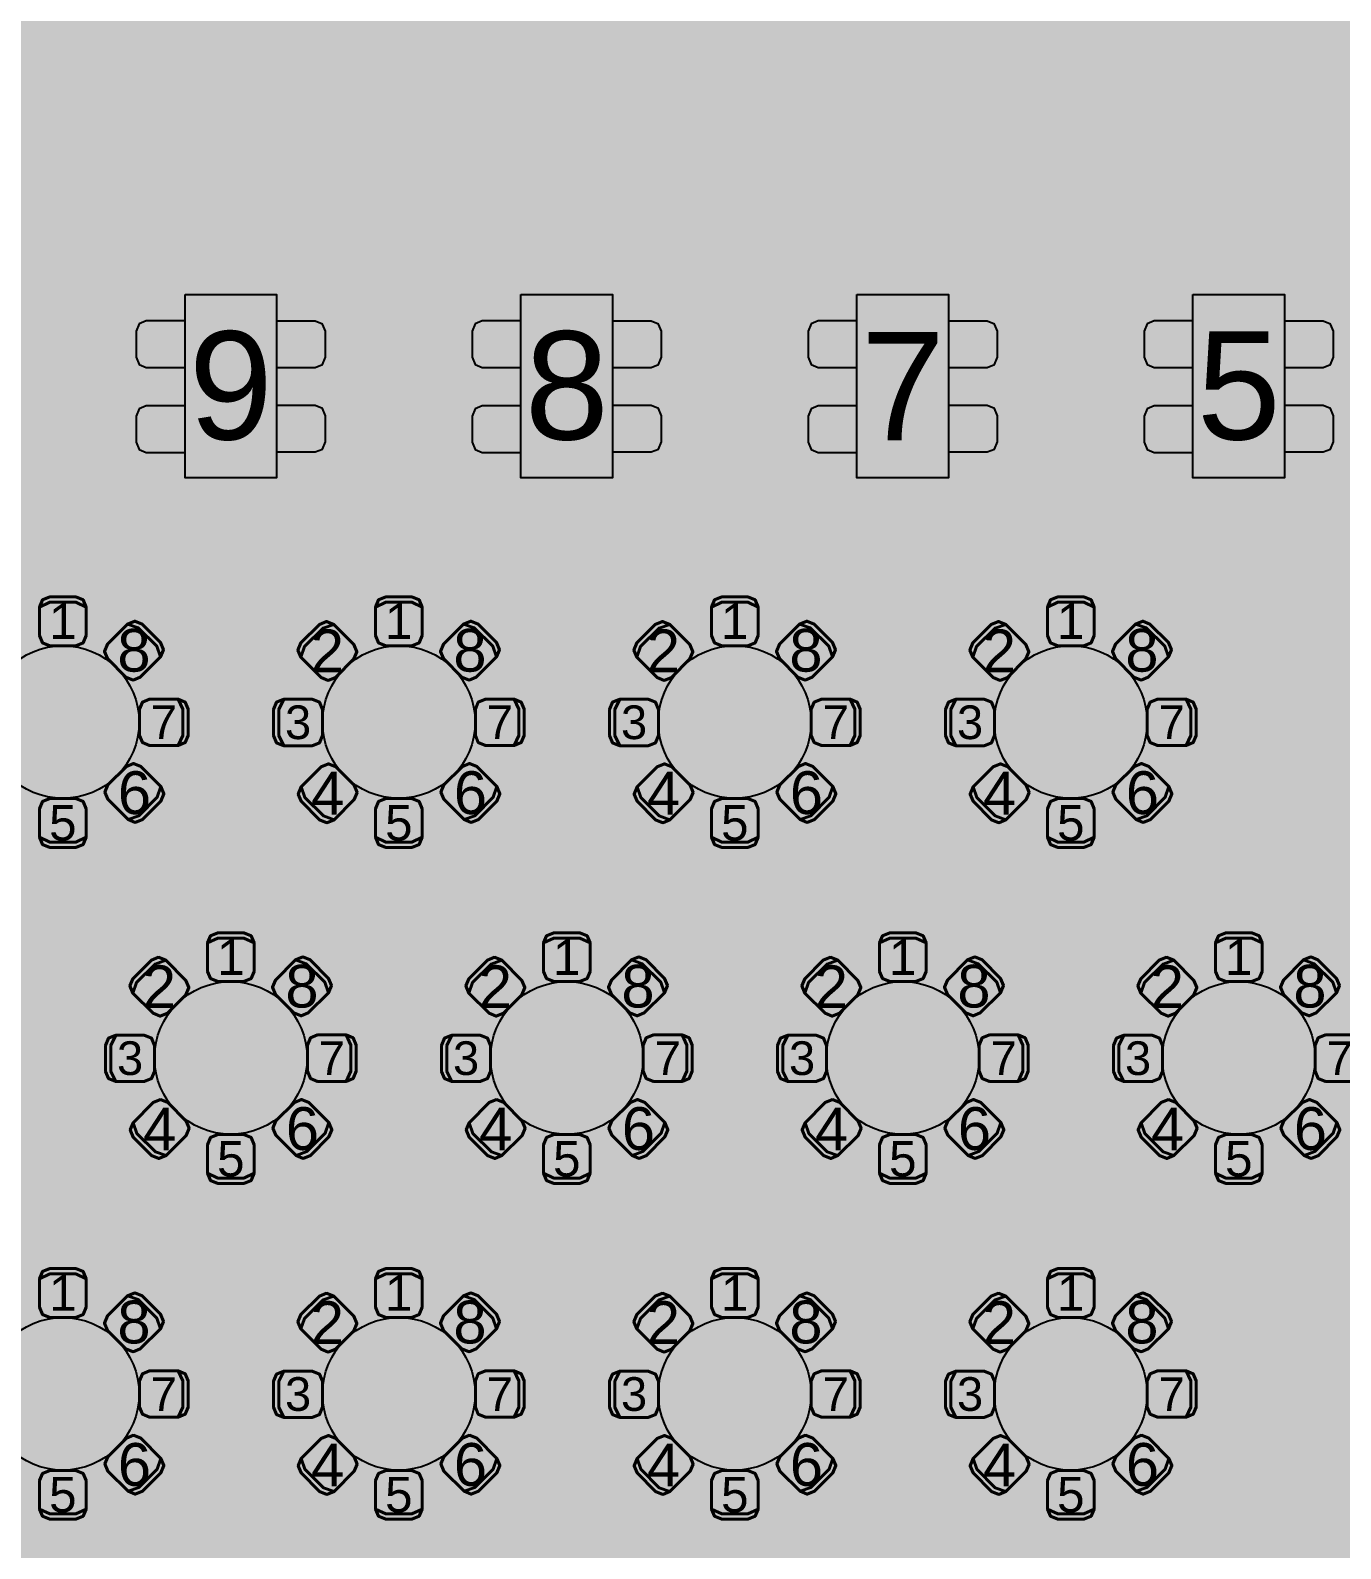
# Model space of a CAD drawing. Header units: feet. Extents: x 304 to 526, y 573 to 801.
# Drawn here: x 440.2 to 483.1, y 619.15 to 668.88 of the extents above; entities that cross this region are included whole.
import ezdxf

# ---------------------------------------------------------------- set-up
doc = ezdxf.new("R2010")
doc.units = ezdxf.units.FT
doc.header["$MEASUREMENT"] = 0
for name, color, linetype in [('[labels]', 7, 'Continuous'), ('background', 7, 'Continuous'), ('Layer 1', 7, 'Continuous')]:
    doc.layers.add(name, color=color, linetype=linetype)
doc.styles.add('Arial', font='Arial.ttf')

msp = doc.modelspace()

# ---------------------------------------------------------------- hatches: boundary and pattern name
at = {"layer": 'background', "lineweight": 0, "true_color": 0xe6e6e6, "transparency": 33554687}
h = msp.add_hatch(color=254, dxfattribs=at)
h.dxf.hatch_style = 1
h.paths.add_polyline_path([(491.003, 759.963), (309.753, 759.963), (309.753, 591.797), (491.003, 591.797)])
at = {"layer": 'Layer 1', "lineweight": 0, "true_color": 0xf9cb9c, "transparency": 33554687}
h = msp.add_hatch(color=31, dxfattribs=at)
h.dxf.hatch_style = 1
h.paths.add_polyline_path([(445.264, 660.224), (448.264, 660.224), (448.264, 654.224), (445.264, 654.224)])
h = msp.add_hatch(color=31, dxfattribs=at)
h.dxf.hatch_style = 1
h.paths.add_polyline_path([(456.264, 660.224), (459.264, 660.224), (459.264, 654.224), (456.264, 654.224)])
h = msp.add_hatch(color=31, dxfattribs=at)
h.dxf.hatch_style = 1
h.paths.add_polyline_path([(467.264, 660.224), (470.264, 660.224), (470.264, 654.224), (467.264, 654.224)])
h = msp.add_hatch(color=31, dxfattribs=at)
h.dxf.hatch_style = 1
h.paths.add_polyline_path([(478.264, 660.224), (481.264, 660.224), (481.264, 654.224), (478.264, 654.224)])
at = {"layer": 'Layer 1', "lineweight": 0, "true_color": 0xd5a6bd, "transparency": 33554687}
h = msp.add_hatch(color=9, dxfattribs=at)
edge = h.paths.add_edge_path(flags=0)
edge.add_ellipse((441.264, 646.224), major_axis=(2.5, 0), ratio=1, start_angle=0.0057, end_angle=360, ccw=False)
edge.add_line((443.764, 646.224), (443.764, 646.224))
h = msp.add_hatch(color=9, dxfattribs=at)
edge = h.paths.add_edge_path(flags=0)
edge.add_ellipse((452.264, 646.224), major_axis=(2.5, 0), ratio=1, start_angle=0.0057, end_angle=360, ccw=False)
edge.add_line((454.764, 646.224), (454.764, 646.224))
h = msp.add_hatch(color=9, dxfattribs=at)
edge = h.paths.add_edge_path(flags=0)
edge.add_ellipse((463.264, 646.224), major_axis=(2.5, 0), ratio=1, start_angle=0.0057, end_angle=360, ccw=False)
edge.add_line((465.764, 646.224), (465.764, 646.224))
h = msp.add_hatch(color=9, dxfattribs=at)
edge = h.paths.add_edge_path(flags=0)
edge.add_ellipse((474.264, 646.224), major_axis=(2.5, 0), ratio=1, start_angle=0.0057, end_angle=360, ccw=False)
edge.add_line((476.764, 646.224), (476.764, 646.224))
h = msp.add_hatch(color=9, dxfattribs=at)
edge = h.paths.add_edge_path(flags=0)
edge.add_ellipse((446.764, 635.224), major_axis=(2.5, 0), ratio=1, start_angle=0.0057, end_angle=360, ccw=False)
edge.add_line((449.264, 635.224), (449.264, 635.224))
h = msp.add_hatch(color=9, dxfattribs=at)
edge = h.paths.add_edge_path(flags=0)
edge.add_ellipse((457.764, 635.224), major_axis=(2.5, 0), ratio=1, start_angle=0.0057, end_angle=360, ccw=False)
edge.add_line((460.264, 635.224), (460.264, 635.224))
h = msp.add_hatch(color=9, dxfattribs=at)
edge = h.paths.add_edge_path(flags=0)
edge.add_ellipse((468.764, 635.224), major_axis=(2.5, 0), ratio=1, start_angle=0.0057, end_angle=360, ccw=False)
edge.add_line((471.264, 635.224), (471.264, 635.224))
h = msp.add_hatch(color=9, dxfattribs=at)
edge = h.paths.add_edge_path(flags=0)
edge.add_ellipse((479.764, 635.224), major_axis=(2.5, 0), ratio=1, start_angle=0.0057, end_angle=360, ccw=False)
edge.add_line((482.264, 635.224), (482.264, 635.224))
h = msp.add_hatch(color=9, dxfattribs=at)
edge = h.paths.add_edge_path(flags=0)
edge.add_ellipse((441.264, 624.224), major_axis=(2.5, 0), ratio=1, start_angle=0.0057, end_angle=360, ccw=False)
edge.add_line((443.764, 624.224), (443.764, 624.224))
h = msp.add_hatch(color=9, dxfattribs=at)
edge = h.paths.add_edge_path(flags=0)
edge.add_ellipse((452.264, 624.224), major_axis=(2.5, 0), ratio=1, start_angle=0.0057, end_angle=360, ccw=False)
edge.add_line((454.764, 624.224), (454.764, 624.224))
h = msp.add_hatch(color=9, dxfattribs=at)
edge = h.paths.add_edge_path(flags=0)
edge.add_ellipse((463.264, 624.224), major_axis=(2.5, 0), ratio=1, start_angle=0.0057, end_angle=360, ccw=False)
edge.add_line((465.764, 624.224), (465.764, 624.224))
h = msp.add_hatch(color=9, dxfattribs=at)
edge = h.paths.add_edge_path(flags=0)
edge.add_ellipse((474.264, 624.224), major_axis=(2.5, 0), ratio=1, start_angle=0.0057, end_angle=360, ccw=False)
edge.add_line((476.764, 624.224), (476.764, 624.224))

# ---------------------------------------------------------------- linework, layer by layer
at = {"layer": 'Layer 1', "color": 18, "lineweight": 0, "true_color": 0x000000, "transparency": 33554687}
for points in [[(445.264, 660.224), (448.264, 660.224), (448.264, 654.224), (445.264, 654.224)], [(456.264, 660.224), (459.264, 660.224), (459.264, 654.224), (456.264, 654.224)], [(467.264, 660.224), (470.264, 660.224), (470.264, 654.224), (467.264, 654.224)], [(478.264, 660.224), (481.264, 660.224), (481.264, 654.224), (478.264, 654.224)]]:
    msp.add_lwpolyline(points, close=True, dxfattribs=at)
at = {"layer": 'Layer 1', "color": 18, "lineweight": 25, "true_color": 0x000000}
for points in [[(445.264, 660.224), (448.264, 660.224), (448.264, 654.224), (445.264, 654.224)], [(456.264, 660.224), (459.264, 660.224), (459.264, 654.224), (456.264, 654.224)], [(467.264, 660.224), (470.264, 660.224), (470.264, 654.224), (467.264, 654.224)], [(478.264, 660.224), (481.264, 660.224), (481.264, 654.224), (478.264, 654.224)], [(443.997, 659.362), (443.761, 659.264), (443.664, 659.029), (443.664, 658.175), (443.761, 657.939), (443.997, 657.841), (445.264, 657.841), (445.264, 659.362)], [(449.53, 657.836), (449.766, 657.934), (449.864, 658.169), (449.864, 659.024), (449.766, 659.259), (449.53, 659.357), (448.264, 659.357), (448.264, 657.836)], [(454.997, 659.362), (454.761, 659.264), (454.664, 659.029), (454.664, 658.175), (454.761, 657.939), (454.997, 657.841), (456.264, 657.841), (456.264, 659.362)], [(460.53, 657.836), (460.766, 657.934), (460.864, 658.169), (460.864, 659.024), (460.766, 659.259), (460.53, 659.357), (459.264, 659.357), (459.264, 657.836)], [(465.997, 659.362), (465.761, 659.264), (465.664, 659.029), (465.664, 658.175), (465.761, 657.939), (465.997, 657.841), (467.264, 657.841), (467.264, 659.362)], [(471.53, 657.836), (471.766, 657.934), (471.864, 658.169), (471.864, 659.024), (471.766, 659.259), (471.53, 659.357), (470.264, 659.357), (470.264, 657.836)], [(476.997, 659.362), (476.761, 659.264), (476.664, 659.029), (476.664, 658.175), (476.761, 657.939), (476.997, 657.841), (478.264, 657.841), (478.264, 659.362)], [(482.53, 657.836), (482.766, 657.934), (482.864, 658.169), (482.864, 659.024), (482.766, 659.259), (482.53, 659.357), (481.264, 659.357), (481.264, 657.836)], [(443.997, 656.575), (443.761, 656.477), (443.664, 656.242), (443.664, 655.388), (443.761, 655.152), (443.997, 655.054), (445.264, 655.054), (445.264, 656.575)], [(449.53, 655.069), (449.766, 655.166), (449.864, 655.402), (449.864, 656.256), (449.766, 656.492), (449.53, 656.59), (448.264, 656.59), (448.264, 655.069)], [(454.997, 656.575), (454.761, 656.477), (454.664, 656.242), (454.664, 655.388), (454.761, 655.152), (454.997, 655.054), (456.264, 655.054), (456.264, 656.575)], [(460.53, 655.069), (460.766, 655.166), (460.864, 655.402), (460.864, 656.256), (460.766, 656.492), (460.53, 656.59), (459.264, 656.59), (459.264, 655.069)], [(465.997, 656.575), (465.761, 656.477), (465.664, 656.242), (465.664, 655.388), (465.761, 655.152), (465.997, 655.054), (467.264, 655.054), (467.264, 656.575)], [(471.53, 655.069), (471.766, 655.166), (471.864, 655.402), (471.864, 656.256), (471.766, 656.492), (471.53, 656.59), (470.264, 656.59), (470.264, 655.069)], [(476.997, 656.575), (476.761, 656.477), (476.664, 656.242), (476.664, 655.388), (476.761, 655.152), (476.997, 655.054), (478.264, 655.054), (478.264, 656.575)], [(482.53, 655.069), (482.766, 655.166), (482.864, 655.402), (482.864, 656.256), (482.766, 656.492), (482.53, 656.59), (481.264, 656.59), (481.264, 655.069)]]:
    msp.add_lwpolyline(points, close=True, dxfattribs=at)
at = {"layer": 'Layer 1', "color": 18, "lineweight": 40, "true_color": 0x000000}
for points in [[(440.503, 649.991), (440.503, 649.057), (440.601, 648.822), (440.837, 648.724), (441.691, 648.724), (441.926, 648.822), (442.024, 649.057), (442.024, 649.991), (441.926, 650.226), (441.691, 650.324), (440.837, 650.324), (440.601, 650.226), (440.503, 649.991), (440.837, 650.151), (441.691, 650.151), (442.024, 649.991)], [(451.503, 649.991), (451.503, 649.057), (451.601, 648.822), (451.837, 648.724), (452.691, 648.724), (452.926, 648.822), (453.024, 649.057), (453.024, 649.991), (452.926, 650.226), (452.691, 650.324), (451.837, 650.324), (451.601, 650.226), (451.503, 649.991), (451.837, 650.151), (452.691, 650.151), (453.024, 649.991)], [(462.503, 649.991), (462.503, 649.057), (462.601, 648.822), (462.837, 648.724), (463.691, 648.724), (463.926, 648.822), (464.024, 649.057), (464.024, 649.991), (463.926, 650.226), (463.691, 650.324), (462.837, 650.324), (462.601, 650.226), (462.503, 649.991), (462.837, 650.151), (463.691, 650.151), (464.024, 649.991)], [(473.503, 649.991), (473.503, 649.057), (473.601, 648.822), (473.837, 648.724), (474.691, 648.724), (474.926, 648.822), (475.024, 649.057), (475.024, 649.991), (474.926, 650.226), (474.691, 650.324), (473.837, 650.324), (473.601, 650.226), (473.503, 649.991), (473.837, 650.151), (474.691, 650.151), (475.024, 649.991)], [(443.386, 649.433), (442.726, 648.773), (442.628, 648.537), (442.726, 648.301), (443.33, 647.697), (443.565, 647.6), (443.801, 647.697), (444.461, 648.357), (444.559, 648.593), (444.461, 648.829), (443.857, 649.433), (443.621, 649.53), (443.386, 649.433), (443.735, 649.31), (444.339, 648.706), (444.461, 648.357)], [(449.058, 648.347), (449.718, 647.687), (449.954, 647.59), (450.189, 647.687), (450.793, 648.291), (450.891, 648.527), (450.793, 648.763), (450.133, 649.423), (449.898, 649.52), (449.662, 649.423), (449.058, 648.819), (448.96, 648.583), (449.058, 648.347), (449.18, 648.696), (449.784, 649.3), (450.133, 649.423)], [(454.386, 649.433), (453.726, 648.773), (453.628, 648.537), (453.726, 648.301), (454.33, 647.697), (454.565, 647.6), (454.801, 647.697), (455.461, 648.357), (455.559, 648.593), (455.461, 648.829), (454.857, 649.433), (454.621, 649.53), (454.386, 649.433), (454.735, 649.31), (455.339, 648.706), (455.461, 648.357)], [(460.058, 648.347), (460.718, 647.687), (460.954, 647.59), (461.189, 647.687), (461.793, 648.291), (461.891, 648.527), (461.793, 648.763), (461.133, 649.423), (460.898, 649.52), (460.662, 649.423), (460.058, 648.819), (459.96, 648.583), (460.058, 648.347), (460.18, 648.696), (460.784, 649.3), (461.133, 649.423)], [(465.386, 649.433), (464.726, 648.773), (464.628, 648.537), (464.726, 648.301), (465.33, 647.697), (465.565, 647.6), (465.801, 647.697), (466.461, 648.357), (466.559, 648.593), (466.461, 648.829), (465.857, 649.433), (465.621, 649.53), (465.386, 649.433), (465.735, 649.31), (466.339, 648.706), (466.461, 648.357)], [(471.058, 648.347), (471.718, 647.687), (471.954, 647.59), (472.189, 647.687), (472.793, 648.291), (472.891, 648.527), (472.793, 648.763), (472.133, 649.423), (471.898, 649.52), (471.662, 649.423), (471.058, 648.819), (470.96, 648.583), (471.058, 648.347), (471.18, 648.696), (471.784, 649.3), (472.133, 649.423)], [(476.386, 649.433), (475.726, 648.773), (475.628, 648.537), (475.726, 648.301), (476.33, 647.697), (476.565, 647.6), (476.801, 647.697), (477.461, 648.357), (477.559, 648.593), (477.461, 648.829), (476.857, 649.433), (476.621, 649.53), (476.386, 649.433), (476.735, 649.31), (477.339, 648.706), (477.461, 648.357)], [(445.036, 646.977), (444.103, 646.977), (443.867, 646.879), (443.769, 646.644), (443.769, 645.789), (443.867, 645.554), (444.103, 645.456), (445.036, 645.456), (445.272, 645.554), (445.37, 645.789), (445.37, 646.644), (445.272, 646.879), (445.036, 646.977), (445.197, 646.644), (445.197, 645.789), (445.036, 645.456)], [(448.499, 645.449), (449.432, 645.449), (449.668, 645.546), (449.765, 645.782), (449.765, 646.636), (449.668, 646.872), (449.432, 646.969), (448.499, 646.969), (448.263, 646.872), (448.166, 646.636), (448.166, 645.782), (448.263, 645.546), (448.499, 645.449), (448.338, 645.782), (448.338, 646.636), (448.499, 646.969)], [(456.036, 646.977), (455.103, 646.977), (454.867, 646.879), (454.769, 646.644), (454.769, 645.789), (454.867, 645.554), (455.103, 645.456), (456.036, 645.456), (456.272, 645.554), (456.37, 645.789), (456.37, 646.644), (456.272, 646.879), (456.036, 646.977), (456.197, 646.644), (456.197, 645.789), (456.036, 645.456)], [(459.499, 645.449), (460.432, 645.449), (460.668, 645.546), (460.765, 645.782), (460.765, 646.636), (460.668, 646.872), (460.432, 646.969), (459.499, 646.969), (459.263, 646.872), (459.166, 646.636), (459.166, 645.782), (459.263, 645.546), (459.499, 645.449), (459.338, 645.782), (459.338, 646.636), (459.499, 646.969)], [(467.036, 646.977), (466.103, 646.977), (465.867, 646.879), (465.769, 646.644), (465.769, 645.789), (465.867, 645.554), (466.103, 645.456), (467.036, 645.456), (467.272, 645.554), (467.37, 645.789), (467.37, 646.644), (467.272, 646.879), (467.036, 646.977), (467.197, 646.644), (467.197, 645.789), (467.036, 645.456)], [(470.499, 645.449), (471.432, 645.449), (471.668, 645.546), (471.765, 645.782), (471.765, 646.636), (471.668, 646.872), (471.432, 646.969), (470.499, 646.969), (470.263, 646.872), (470.166, 646.636), (470.166, 645.782), (470.263, 645.546), (470.499, 645.449), (470.338, 645.782), (470.338, 646.636), (470.499, 646.969)], [(478.036, 646.977), (477.103, 646.977), (476.867, 646.879), (476.769, 646.644), (476.769, 645.789), (476.867, 645.554), (477.103, 645.456), (478.036, 645.456), (478.272, 645.554), (478.37, 645.789), (478.37, 646.644), (478.272, 646.879), (478.036, 646.977), (478.197, 646.644), (478.197, 645.789), (478.036, 645.456)], [(444.477, 644.109), (443.817, 644.769), (443.581, 644.867), (443.346, 644.769), (442.742, 644.165), (442.644, 643.929), (442.742, 643.694), (443.402, 643.034), (443.637, 642.936), (443.873, 643.034), (444.477, 643.638), (444.575, 643.873), (444.477, 644.109), (444.355, 643.76), (443.751, 643.156), (443.402, 643.034)], [(450.142, 643.027), (450.802, 643.687), (450.899, 643.922), (450.802, 644.158), (450.198, 644.762), (449.962, 644.86), (449.726, 644.762), (449.066, 644.102), (448.969, 643.866), (449.066, 643.631), (449.67, 643.027), (449.906, 642.929), (450.142, 643.027), (449.793, 643.149), (449.189, 643.753), (449.066, 644.102)], [(455.477, 644.109), (454.817, 644.769), (454.581, 644.867), (454.346, 644.769), (453.742, 644.165), (453.644, 643.929), (453.742, 643.694), (454.402, 643.034), (454.637, 642.936), (454.873, 643.034), (455.477, 643.638), (455.575, 643.873), (455.477, 644.109), (455.355, 643.76), (454.751, 643.156), (454.402, 643.034)], [(461.142, 643.027), (461.802, 643.687), (461.899, 643.922), (461.802, 644.158), (461.198, 644.762), (460.962, 644.86), (460.726, 644.762), (460.066, 644.102), (459.969, 643.866), (460.066, 643.631), (460.67, 643.027), (460.906, 642.929), (461.142, 643.027), (460.793, 643.149), (460.189, 643.753), (460.066, 644.102)], [(466.477, 644.109), (465.817, 644.769), (465.581, 644.867), (465.346, 644.769), (464.742, 644.165), (464.644, 643.929), (464.742, 643.694), (465.402, 643.034), (465.637, 642.936), (465.873, 643.034), (466.477, 643.638), (466.575, 643.873), (466.477, 644.109), (466.355, 643.76), (465.751, 643.156), (465.402, 643.034)], [(472.142, 643.027), (472.802, 643.687), (472.899, 643.922), (472.802, 644.158), (472.198, 644.762), (471.962, 644.86), (471.726, 644.762), (471.066, 644.102), (470.969, 643.866), (471.066, 643.631), (471.67, 643.027), (471.906, 642.929), (472.142, 643.027), (471.793, 643.149), (471.189, 643.753), (471.066, 644.102)], [(477.477, 644.109), (476.817, 644.769), (476.581, 644.867), (476.346, 644.769), (475.742, 644.165), (475.644, 643.929), (475.742, 643.694), (476.402, 643.034), (476.637, 642.936), (476.873, 643.034), (477.477, 643.638), (477.575, 643.873), (477.477, 644.109), (477.355, 643.76), (476.751, 643.156), (476.402, 643.034)], [(442.024, 642.45), (442.024, 643.383), (441.926, 643.619), (441.691, 643.716), (440.837, 643.716), (440.601, 643.619), (440.503, 643.383), (440.503, 642.45), (440.601, 642.214), (440.837, 642.116), (441.691, 642.116), (441.926, 642.214), (442.024, 642.45), (441.691, 642.289), (440.837, 642.289), (440.503, 642.45)], [(453.024, 642.45), (453.024, 643.383), (452.926, 643.619), (452.691, 643.716), (451.837, 643.716), (451.601, 643.619), (451.503, 643.383), (451.503, 642.45), (451.601, 642.214), (451.837, 642.116), (452.691, 642.116), (452.926, 642.214), (453.024, 642.45), (452.691, 642.289), (451.837, 642.289), (451.503, 642.45)], [(464.024, 642.45), (464.024, 643.383), (463.926, 643.619), (463.691, 643.716), (462.837, 643.716), (462.601, 643.619), (462.503, 643.383), (462.503, 642.45), (462.601, 642.214), (462.837, 642.116), (463.691, 642.116), (463.926, 642.214), (464.024, 642.45), (463.691, 642.289), (462.837, 642.289), (462.503, 642.45)], [(475.024, 642.45), (475.024, 643.383), (474.926, 643.619), (474.691, 643.716), (473.837, 643.716), (473.601, 643.619), (473.503, 643.383), (473.503, 642.45), (473.601, 642.214), (473.837, 642.116), (474.691, 642.116), (474.926, 642.214), (475.024, 642.45), (474.691, 642.289), (473.837, 642.289), (473.503, 642.45)], [(446.003, 638.991), (446.003, 638.057), (446.101, 637.822), (446.337, 637.724), (447.191, 637.724), (447.426, 637.822), (447.524, 638.057), (447.524, 638.991), (447.426, 639.226), (447.191, 639.324), (446.337, 639.324), (446.101, 639.226), (446.003, 638.991), (446.337, 639.151), (447.191, 639.151), (447.524, 638.991)], [(457.003, 638.991), (457.003, 638.057), (457.101, 637.822), (457.337, 637.724), (458.191, 637.724), (458.426, 637.822), (458.524, 638.057), (458.524, 638.991), (458.426, 639.226), (458.191, 639.324), (457.337, 639.324), (457.101, 639.226), (457.003, 638.991), (457.337, 639.151), (458.191, 639.151), (458.524, 638.991)], [(468.003, 638.991), (468.003, 638.057), (468.101, 637.822), (468.337, 637.724), (469.191, 637.724), (469.426, 637.822), (469.524, 638.057), (469.524, 638.991), (469.426, 639.226), (469.191, 639.324), (468.337, 639.324), (468.101, 639.226), (468.003, 638.991), (468.337, 639.151), (469.191, 639.151), (469.524, 638.991)], [(479.003, 638.991), (479.003, 638.057), (479.101, 637.822), (479.337, 637.724), (480.191, 637.724), (480.426, 637.822), (480.524, 638.057), (480.524, 638.991), (480.426, 639.226), (480.191, 639.324), (479.337, 639.324), (479.101, 639.226), (479.003, 638.991), (479.337, 639.151), (480.191, 639.151), (480.524, 638.991)], [(443.558, 637.347), (444.218, 636.687), (444.454, 636.59), (444.689, 636.687), (445.293, 637.291), (445.391, 637.527), (445.293, 637.763), (444.633, 638.423), (444.398, 638.52), (444.162, 638.423), (443.558, 637.819), (443.46, 637.583), (443.558, 637.347), (443.68, 637.696), (444.284, 638.3), (444.633, 638.423)], [(448.886, 638.433), (448.226, 637.773), (448.128, 637.537), (448.226, 637.301), (448.83, 636.697), (449.065, 636.6), (449.301, 636.697), (449.961, 637.357), (450.059, 637.593), (449.961, 637.829), (449.357, 638.433), (449.121, 638.53), (448.886, 638.433), (449.235, 638.31), (449.839, 637.706), (449.961, 637.357)], [(454.558, 637.347), (455.218, 636.687), (455.454, 636.59), (455.689, 636.687), (456.293, 637.291), (456.391, 637.527), (456.293, 637.763), (455.633, 638.423), (455.398, 638.52), (455.162, 638.423), (454.558, 637.819), (454.46, 637.583), (454.558, 637.347), (454.68, 637.696), (455.284, 638.3), (455.633, 638.423)], [(459.886, 638.433), (459.226, 637.773), (459.128, 637.537), (459.226, 637.301), (459.83, 636.697), (460.065, 636.6), (460.301, 636.697), (460.961, 637.357), (461.059, 637.593), (460.961, 637.829), (460.357, 638.433), (460.121, 638.53), (459.886, 638.433), (460.235, 638.31), (460.839, 637.706), (460.961, 637.357)], [(465.558, 637.347), (466.218, 636.687), (466.454, 636.59), (466.689, 636.687), (467.293, 637.291), (467.391, 637.527), (467.293, 637.763), (466.633, 638.423), (466.398, 638.52), (466.162, 638.423), (465.558, 637.819), (465.46, 637.583), (465.558, 637.347), (465.68, 637.696), (466.284, 638.3), (466.633, 638.423)], [(470.886, 638.433), (470.226, 637.773), (470.128, 637.537), (470.226, 637.301), (470.83, 636.697), (471.065, 636.6), (471.301, 636.697), (471.961, 637.357), (472.059, 637.593), (471.961, 637.829), (471.357, 638.433), (471.121, 638.53), (470.886, 638.433), (471.235, 638.31), (471.839, 637.706), (471.961, 637.357)], [(476.558, 637.347), (477.218, 636.687), (477.454, 636.59), (477.689, 636.687), (478.293, 637.291), (478.391, 637.527), (478.293, 637.763), (477.633, 638.423), (477.398, 638.52), (477.162, 638.423), (476.558, 637.819), (476.46, 637.583), (476.558, 637.347), (476.68, 637.696), (477.284, 638.3), (477.633, 638.423)], [(481.886, 638.433), (481.226, 637.773), (481.128, 637.537), (481.226, 637.301), (481.83, 636.697), (482.065, 636.6), (482.301, 636.697), (482.961, 637.357), (483.059, 637.593), (482.961, 637.829), (482.357, 638.433), (482.121, 638.53), (481.886, 638.433), (482.235, 638.31), (482.839, 637.706), (482.961, 637.357)], [(442.999, 634.449), (443.932, 634.449), (444.168, 634.546), (444.265, 634.782), (444.265, 635.636), (444.168, 635.872), (443.932, 635.969), (442.999, 635.969), (442.763, 635.872), (442.666, 635.636), (442.666, 634.782), (442.763, 634.546), (442.999, 634.449), (442.838, 634.782), (442.838, 635.636), (442.999, 635.969)], [(450.536, 635.977), (449.603, 635.977), (449.367, 635.879), (449.269, 635.644), (449.269, 634.789), (449.367, 634.554), (449.603, 634.456), (450.536, 634.456), (450.772, 634.554), (450.87, 634.789), (450.87, 635.644), (450.772, 635.879), (450.536, 635.977), (450.697, 635.644), (450.697, 634.789), (450.536, 634.456)], [(453.999, 634.449), (454.932, 634.449), (455.168, 634.546), (455.265, 634.782), (455.265, 635.636), (455.168, 635.872), (454.932, 635.969), (453.999, 635.969), (453.763, 635.872), (453.666, 635.636), (453.666, 634.782), (453.763, 634.546), (453.999, 634.449), (453.838, 634.782), (453.838, 635.636), (453.999, 635.969)], [(461.536, 635.977), (460.603, 635.977), (460.367, 635.879), (460.269, 635.644), (460.269, 634.789), (460.367, 634.554), (460.603, 634.456), (461.536, 634.456), (461.772, 634.554), (461.87, 634.789), (461.87, 635.644), (461.772, 635.879), (461.536, 635.977), (461.697, 635.644), (461.697, 634.789), (461.536, 634.456)], [(464.999, 634.449), (465.932, 634.449), (466.168, 634.546), (466.265, 634.782), (466.265, 635.636), (466.168, 635.872), (465.932, 635.969), (464.999, 635.969), (464.763, 635.872), (464.666, 635.636), (464.666, 634.782), (464.763, 634.546), (464.999, 634.449), (464.838, 634.782), (464.838, 635.636), (464.999, 635.969)], [(472.536, 635.977), (471.603, 635.977), (471.367, 635.879), (471.269, 635.644), (471.269, 634.789), (471.367, 634.554), (471.603, 634.456), (472.536, 634.456), (472.772, 634.554), (472.87, 634.789), (472.87, 635.644), (472.772, 635.879), (472.536, 635.977), (472.697, 635.644), (472.697, 634.789), (472.536, 634.456)], [(475.999, 634.449), (476.932, 634.449), (477.168, 634.546), (477.265, 634.782), (477.265, 635.636), (477.168, 635.872), (476.932, 635.969), (475.999, 635.969), (475.763, 635.872), (475.666, 635.636), (475.666, 634.782), (475.763, 634.546), (475.999, 634.449), (475.838, 634.782), (475.838, 635.636), (475.999, 635.969)], [(483.536, 635.977), (482.603, 635.977), (482.367, 635.879), (482.269, 635.644), (482.269, 634.789), (482.367, 634.554), (482.603, 634.456), (483.536, 634.456), (483.772, 634.554), (483.87, 634.789), (483.87, 635.644), (483.772, 635.879), (483.536, 635.977), (483.697, 635.644), (483.697, 634.789), (483.536, 634.456)], [(444.642, 632.027), (445.302, 632.687), (445.399, 632.922), (445.302, 633.158), (444.698, 633.762), (444.462, 633.86), (444.226, 633.762), (443.566, 633.102), (443.469, 632.866), (443.566, 632.631), (444.17, 632.027), (444.406, 631.929), (444.642, 632.027), (444.293, 632.149), (443.689, 632.753), (443.566, 633.102)], [(449.977, 633.109), (449.317, 633.769), (449.081, 633.867), (448.846, 633.769), (448.242, 633.165), (448.144, 632.929), (448.242, 632.694), (448.902, 632.034), (449.137, 631.936), (449.373, 632.034), (449.977, 632.638), (450.075, 632.873), (449.977, 633.109), (449.855, 632.76), (449.251, 632.156), (448.902, 632.034)], [(455.642, 632.027), (456.302, 632.687), (456.399, 632.922), (456.302, 633.158), (455.698, 633.762), (455.462, 633.86), (455.226, 633.762), (454.566, 633.102), (454.469, 632.866), (454.566, 632.631), (455.17, 632.027), (455.406, 631.929), (455.642, 632.027), (455.293, 632.149), (454.689, 632.753), (454.566, 633.102)], [(460.977, 633.109), (460.317, 633.769), (460.081, 633.867), (459.846, 633.769), (459.242, 633.165), (459.144, 632.929), (459.242, 632.694), (459.902, 632.034), (460.137, 631.936), (460.373, 632.034), (460.977, 632.638), (461.075, 632.873), (460.977, 633.109), (460.855, 632.76), (460.251, 632.156), (459.902, 632.034)], [(466.642, 632.027), (467.302, 632.687), (467.399, 632.922), (467.302, 633.158), (466.698, 633.762), (466.462, 633.86), (466.226, 633.762), (465.566, 633.102), (465.469, 632.866), (465.566, 632.631), (466.17, 632.027), (466.406, 631.929), (466.642, 632.027), (466.293, 632.149), (465.689, 632.753), (465.566, 633.102)], [(471.977, 633.109), (471.317, 633.769), (471.081, 633.867), (470.846, 633.769), (470.242, 633.165), (470.144, 632.929), (470.242, 632.694), (470.902, 632.034), (471.137, 631.936), (471.373, 632.034), (471.977, 632.638), (472.075, 632.873), (471.977, 633.109), (471.855, 632.76), (471.251, 632.156), (470.902, 632.034)], [(477.642, 632.027), (478.302, 632.687), (478.399, 632.922), (478.302, 633.158), (477.698, 633.762), (477.462, 633.86), (477.226, 633.762), (476.566, 633.102), (476.469, 632.866), (476.566, 632.631), (477.17, 632.027), (477.406, 631.929), (477.642, 632.027), (477.293, 632.149), (476.689, 632.753), (476.566, 633.102)], [(482.977, 633.109), (482.317, 633.769), (482.081, 633.867), (481.846, 633.769), (481.242, 633.165), (481.144, 632.929), (481.242, 632.694), (481.902, 632.034), (482.137, 631.936), (482.373, 632.034), (482.977, 632.638), (483.075, 632.873), (482.977, 633.109), (482.855, 632.76), (482.251, 632.156), (481.902, 632.034)], [(447.524, 631.45), (447.524, 632.383), (447.426, 632.619), (447.191, 632.716), (446.337, 632.716), (446.101, 632.619), (446.003, 632.383), (446.003, 631.45), (446.101, 631.214), (446.337, 631.116), (447.191, 631.116), (447.426, 631.214), (447.524, 631.45), (447.191, 631.289), (446.337, 631.289), (446.003, 631.45)], [(458.524, 631.45), (458.524, 632.383), (458.426, 632.619), (458.191, 632.716), (457.337, 632.716), (457.101, 632.619), (457.003, 632.383), (457.003, 631.45), (457.101, 631.214), (457.337, 631.116), (458.191, 631.116), (458.426, 631.214), (458.524, 631.45), (458.191, 631.289), (457.337, 631.289), (457.003, 631.45)], [(469.524, 631.45), (469.524, 632.383), (469.426, 632.619), (469.191, 632.716), (468.337, 632.716), (468.101, 632.619), (468.003, 632.383), (468.003, 631.45), (468.101, 631.214), (468.337, 631.116), (469.191, 631.116), (469.426, 631.214), (469.524, 631.45), (469.191, 631.289), (468.337, 631.289), (468.003, 631.45)], [(480.524, 631.45), (480.524, 632.383), (480.426, 632.619), (480.191, 632.716), (479.337, 632.716), (479.101, 632.619), (479.003, 632.383), (479.003, 631.45), (479.101, 631.214), (479.337, 631.116), (480.191, 631.116), (480.426, 631.214), (480.524, 631.45), (480.191, 631.289), (479.337, 631.289), (479.003, 631.45)], [(440.503, 627.991), (440.503, 627.057), (440.601, 626.822), (440.837, 626.724), (441.691, 626.724), (441.926, 626.822), (442.024, 627.057), (442.024, 627.991), (441.926, 628.226), (441.691, 628.324), (440.837, 628.324), (440.601, 628.226), (440.503, 627.991), (440.837, 628.151), (441.691, 628.151), (442.024, 627.991)], [(451.503, 627.991), (451.503, 627.057), (451.601, 626.822), (451.837, 626.724), (452.691, 626.724), (452.926, 626.822), (453.024, 627.057), (453.024, 627.991), (452.926, 628.226), (452.691, 628.324), (451.837, 628.324), (451.601, 628.226), (451.503, 627.991), (451.837, 628.151), (452.691, 628.151), (453.024, 627.991)], [(462.503, 627.991), (462.503, 627.057), (462.601, 626.822), (462.837, 626.724), (463.691, 626.724), (463.926, 626.822), (464.024, 627.057), (464.024, 627.991), (463.926, 628.226), (463.691, 628.324), (462.837, 628.324), (462.601, 628.226), (462.503, 627.991), (462.837, 628.151), (463.691, 628.151), (464.024, 627.991)], [(473.503, 627.991), (473.503, 627.057), (473.601, 626.822), (473.837, 626.724), (474.691, 626.724), (474.926, 626.822), (475.024, 627.057), (475.024, 627.991), (474.926, 628.226), (474.691, 628.324), (473.837, 628.324), (473.601, 628.226), (473.503, 627.991), (473.837, 628.151), (474.691, 628.151), (475.024, 627.991)], [(443.386, 627.433), (442.726, 626.773), (442.628, 626.537), (442.726, 626.301), (443.33, 625.697), (443.565, 625.6), (443.801, 625.697), (444.461, 626.357), (444.559, 626.593), (444.461, 626.829), (443.857, 627.433), (443.621, 627.53), (443.386, 627.433), (443.735, 627.31), (444.339, 626.706), (444.461, 626.357)], [(449.058, 626.347), (449.718, 625.687), (449.954, 625.59), (450.189, 625.687), (450.793, 626.291), (450.891, 626.527), (450.793, 626.763), (450.133, 627.423), (449.898, 627.52), (449.662, 627.423), (449.058, 626.819), (448.96, 626.583), (449.058, 626.347), (449.18, 626.696), (449.784, 627.3), (450.133, 627.423)], [(454.386, 627.433), (453.726, 626.773), (453.628, 626.537), (453.726, 626.301), (454.33, 625.697), (454.565, 625.6), (454.801, 625.697), (455.461, 626.357), (455.559, 626.593), (455.461, 626.829), (454.857, 627.433), (454.621, 627.53), (454.386, 627.433), (454.735, 627.31), (455.339, 626.706), (455.461, 626.357)], [(460.058, 626.347), (460.718, 625.687), (460.954, 625.59), (461.189, 625.687), (461.793, 626.291), (461.891, 626.527), (461.793, 626.763), (461.133, 627.423), (460.898, 627.52), (460.662, 627.423), (460.058, 626.819), (459.96, 626.583), (460.058, 626.347), (460.18, 626.696), (460.784, 627.3), (461.133, 627.423)], [(465.386, 627.433), (464.726, 626.773), (464.628, 626.537), (464.726, 626.301), (465.33, 625.697), (465.565, 625.6), (465.801, 625.697), (466.461, 626.357), (466.559, 626.593), (466.461, 626.829), (465.857, 627.433), (465.621, 627.53), (465.386, 627.433), (465.735, 627.31), (466.339, 626.706), (466.461, 626.357)], [(471.058, 626.347), (471.718, 625.687), (471.954, 625.59), (472.189, 625.687), (472.793, 626.291), (472.891, 626.527), (472.793, 626.763), (472.133, 627.423), (471.898, 627.52), (471.662, 627.423), (471.058, 626.819), (470.96, 626.583), (471.058, 626.347), (471.18, 626.696), (471.784, 627.3), (472.133, 627.423)], [(476.386, 627.433), (475.726, 626.773), (475.628, 626.537), (475.726, 626.301), (476.33, 625.697), (476.565, 625.6), (476.801, 625.697), (477.461, 626.357), (477.559, 626.593), (477.461, 626.829), (476.857, 627.433), (476.621, 627.53), (476.386, 627.433), (476.735, 627.31), (477.339, 626.706), (477.461, 626.357)], [(445.036, 624.977), (444.103, 624.977), (443.867, 624.879), (443.769, 624.644), (443.769, 623.789), (443.867, 623.554), (444.103, 623.456), (445.036, 623.456), (445.272, 623.554), (445.37, 623.789), (445.37, 624.644), (445.272, 624.879), (445.036, 624.977), (445.197, 624.644), (445.197, 623.789), (445.036, 623.456)], [(448.499, 623.449), (449.432, 623.449), (449.668, 623.546), (449.765, 623.782), (449.765, 624.636), (449.668, 624.872), (449.432, 624.969), (448.499, 624.969), (448.263, 624.872), (448.166, 624.636), (448.166, 623.782), (448.263, 623.546), (448.499, 623.449), (448.338, 623.782), (448.338, 624.636), (448.499, 624.969)], [(456.036, 624.977), (455.103, 624.977), (454.867, 624.879), (454.769, 624.644), (454.769, 623.789), (454.867, 623.554), (455.103, 623.456), (456.036, 623.456), (456.272, 623.554), (456.37, 623.789), (456.37, 624.644), (456.272, 624.879), (456.036, 624.977), (456.197, 624.644), (456.197, 623.789), (456.036, 623.456)], [(459.499, 623.449), (460.432, 623.449), (460.668, 623.546), (460.765, 623.782), (460.765, 624.636), (460.668, 624.872), (460.432, 624.969), (459.499, 624.969), (459.263, 624.872), (459.166, 624.636), (459.166, 623.782), (459.263, 623.546), (459.499, 623.449), (459.338, 623.782), (459.338, 624.636), (459.499, 624.969)], [(467.036, 624.977), (466.103, 624.977), (465.867, 624.879), (465.769, 624.644), (465.769, 623.789), (465.867, 623.554), (466.103, 623.456), (467.036, 623.456), (467.272, 623.554), (467.37, 623.789), (467.37, 624.644), (467.272, 624.879), (467.036, 624.977), (467.197, 624.644), (467.197, 623.789), (467.036, 623.456)], [(470.499, 623.449), (471.432, 623.449), (471.668, 623.546), (471.765, 623.782), (471.765, 624.636), (471.668, 624.872), (471.432, 624.969), (470.499, 624.969), (470.263, 624.872), (470.166, 624.636), (470.166, 623.782), (470.263, 623.546), (470.499, 623.449), (470.338, 623.782), (470.338, 624.636), (470.499, 624.969)], [(478.036, 624.977), (477.103, 624.977), (476.867, 624.879), (476.769, 624.644), (476.769, 623.789), (476.867, 623.554), (477.103, 623.456), (478.036, 623.456), (478.272, 623.554), (478.37, 623.789), (478.37, 624.644), (478.272, 624.879), (478.036, 624.977), (478.197, 624.644), (478.197, 623.789), (478.036, 623.456)], [(444.477, 622.109), (443.817, 622.769), (443.581, 622.867), (443.346, 622.769), (442.742, 622.165), (442.644, 621.929), (442.742, 621.694), (443.402, 621.034), (443.637, 620.936), (443.873, 621.034), (444.477, 621.638), (444.575, 621.873), (444.477, 622.109), (444.355, 621.76), (443.751, 621.156), (443.402, 621.034)], [(450.142, 621.027), (450.802, 621.687), (450.899, 621.922), (450.802, 622.158), (450.198, 622.762), (449.962, 622.86), (449.726, 622.762), (449.066, 622.102), (448.969, 621.866), (449.066, 621.631), (449.67, 621.027), (449.906, 620.929), (450.142, 621.027), (449.793, 621.149), (449.189, 621.753), (449.066, 622.102)], [(455.477, 622.109), (454.817, 622.769), (454.581, 622.867), (454.346, 622.769), (453.742, 622.165), (453.644, 621.929), (453.742, 621.694), (454.402, 621.034), (454.637, 620.936), (454.873, 621.034), (455.477, 621.638), (455.575, 621.873), (455.477, 622.109), (455.355, 621.76), (454.751, 621.156), (454.402, 621.034)], [(461.142, 621.027), (461.802, 621.687), (461.899, 621.922), (461.802, 622.158), (461.198, 622.762), (460.962, 622.86), (460.726, 622.762), (460.066, 622.102), (459.969, 621.866), (460.066, 621.631), (460.67, 621.027), (460.906, 620.929), (461.142, 621.027), (460.793, 621.149), (460.189, 621.753), (460.066, 622.102)], [(466.477, 622.109), (465.817, 622.769), (465.581, 622.867), (465.346, 622.769), (464.742, 622.165), (464.644, 621.929), (464.742, 621.694), (465.402, 621.034), (465.637, 620.936), (465.873, 621.034), (466.477, 621.638), (466.575, 621.873), (466.477, 622.109), (466.355, 621.76), (465.751, 621.156), (465.402, 621.034)], [(472.142, 621.027), (472.802, 621.687), (472.899, 621.922), (472.802, 622.158), (472.198, 622.762), (471.962, 622.86), (471.726, 622.762), (471.066, 622.102), (470.969, 621.866), (471.066, 621.631), (471.67, 621.027), (471.906, 620.929), (472.142, 621.027), (471.793, 621.149), (471.189, 621.753), (471.066, 622.102)], [(477.477, 622.109), (476.817, 622.769), (476.581, 622.867), (476.346, 622.769), (475.742, 622.165), (475.644, 621.929), (475.742, 621.694), (476.402, 621.034), (476.637, 620.936), (476.873, 621.034), (477.477, 621.638), (477.575, 621.873), (477.477, 622.109), (477.355, 621.76), (476.751, 621.156), (476.402, 621.034)], [(442.024, 620.45), (442.024, 621.383), (441.926, 621.619), (441.691, 621.716), (440.837, 621.716), (440.601, 621.619), (440.503, 621.383), (440.503, 620.45), (440.601, 620.214), (440.837, 620.116), (441.691, 620.116), (441.926, 620.214), (442.024, 620.45), (441.691, 620.289), (440.837, 620.289), (440.503, 620.45)], [(453.024, 620.45), (453.024, 621.383), (452.926, 621.619), (452.691, 621.716), (451.837, 621.716), (451.601, 621.619), (451.503, 621.383), (451.503, 620.45), (451.601, 620.214), (451.837, 620.116), (452.691, 620.116), (452.926, 620.214), (453.024, 620.45), (452.691, 620.289), (451.837, 620.289), (451.503, 620.45)], [(464.024, 620.45), (464.024, 621.383), (463.926, 621.619), (463.691, 621.716), (462.837, 621.716), (462.601, 621.619), (462.503, 621.383), (462.503, 620.45), (462.601, 620.214), (462.837, 620.116), (463.691, 620.116), (463.926, 620.214), (464.024, 620.45), (463.691, 620.289), (462.837, 620.289), (462.503, 620.45)], [(475.024, 620.45), (475.024, 621.383), (474.926, 621.619), (474.691, 621.716), (473.837, 621.716), (473.601, 621.619), (473.503, 621.383), (473.503, 620.45), (473.601, 620.214), (473.837, 620.116), (474.691, 620.116), (474.926, 620.214), (475.024, 620.45), (474.691, 620.289), (473.837, 620.289), (473.503, 620.45)]]:
    msp.add_lwpolyline(points, dxfattribs=at)
at = {"layer": 'Layer 1', "color": 18, "lineweight": 25, "true_color": 0x000000}
for centre in [(441.264, 646.224), (452.264, 646.224), (463.264, 646.224), (474.264, 646.224), (446.764, 635.224), (457.764, 635.224), (468.764, 635.224), (479.764, 635.224), (441.264, 624.224), (452.264, 624.224), (463.264, 624.224), (474.264, 624.224)]:
    msp.add_ellipse(centre, major_axis=(2.5, 0), ratio=1, dxfattribs=at)

# ---------------------------------------------------------------- texts
at = {"layer": '[labels]', "color": 18, "true_color": 0x000000, "attachment_point": 5, "line_spacing_factor": 0.85, "style": 'Arial'}
for s, insert, char_height, width in [('9', (446.764, 657.224), 3.543, 3), ('8', (457.764, 657.224), 3.543, 3), ('7', (468.764, 657.224), 3.543, 3), ('5', (479.764, 657.224), 3.543, 3), ('1', (441.264, 649.524), 1.16, 1.5208), ('1', (452.264, 649.524), 1.16, 1.5208), ('1', (463.264, 649.524), 1.16, 1.5208), ('1', (474.264, 649.524), 1.16, 1.5208), ('8', (443.593, 648.565), 1.4, 1.93068), ('2', (449.926, 648.555), 1.4, 1.93068), ('8', (454.593, 648.565), 1.4, 1.93068), ('2', (460.926, 648.555), 1.4, 1.93068), ('8', (465.593, 648.565), 1.4, 1.93068), ('2', (471.926, 648.555), 1.4, 1.93068), ('8', (476.593, 648.565), 1.4, 1.93068), ('7', (444.57, 646.216), 1.103, 1.6), ('3', (448.966, 646.209), 1.103, 1.6), ('7', (455.57, 646.216), 1.103, 1.6), ('3', (459.966, 646.209), 1.103, 1.6), ('7', (466.57, 646.216), 1.103, 1.6), ('3', (470.966, 646.209), 1.103, 1.6), ('7', (477.57, 646.216), 1.103, 1.6), ('6', (443.609, 643.901), 1.4, 1.93068), ('4', (449.934, 643.894), 1.4, 1.93068), ('6', (454.609, 643.901), 1.4, 1.93068), ('4', (460.934, 643.894), 1.4, 1.93068), ('6', (465.609, 643.901), 1.4, 1.93068), ('4', (471.934, 643.894), 1.4, 1.93068), ('6', (476.609, 643.901), 1.4, 1.93068), ('5', (441.264, 642.916), 1.16, 1.5208), ('5', (452.264, 642.916), 1.16, 1.5208), ('5', (463.264, 642.916), 1.16, 1.5208), ('5', (474.264, 642.916), 1.16, 1.5208), ('1', (446.764, 638.524), 1.16, 1.5208), ('1', (457.764, 638.524), 1.16, 1.5208), ('1', (468.764, 638.524), 1.16, 1.5208), ('1', (479.764, 638.524), 1.16, 1.5208), ('2', (444.426, 637.555), 1.4, 1.93068), ('8', (449.093, 637.565), 1.4, 1.93068), ('2', (455.426, 637.555), 1.4, 1.93068), ('8', (460.093, 637.565), 1.4, 1.93068), ('2', (466.426, 637.555), 1.4, 1.93068), ('8', (471.093, 637.565), 1.4, 1.93068), ('2', (477.426, 637.555), 1.4, 1.93068), ('8', (482.093, 637.565), 1.4, 1.93068), ('3', (443.466, 635.209), 1.103, 1.6), ('7', (450.07, 635.216), 1.103, 1.6), ('3', (454.466, 635.209), 1.103, 1.6), ('7', (461.07, 635.216), 1.103, 1.6), ('3', (465.466, 635.209), 1.103, 1.6), ('7', (472.07, 635.216), 1.103, 1.6), ('3', (476.466, 635.209), 1.103, 1.6), ('7', (483.07, 635.216), 1.103, 1.6), ('4', (444.434, 632.894), 1.4, 1.93068), ('6', (449.109, 632.901), 1.4, 1.93068), ('4', (455.434, 632.894), 1.4, 1.93068), ('6', (460.109, 632.901), 1.4, 1.93068), ('4', (466.434, 632.894), 1.4, 1.93068), ('6', (471.109, 632.901), 1.4, 1.93068), ('4', (477.434, 632.894), 1.4, 1.93068), ('6', (482.109, 632.901), 1.4, 1.93068), ('5', (446.764, 631.916), 1.16, 1.5208), ('5', (457.764, 631.916), 1.16, 1.5208), ('5', (468.764, 631.916), 1.16, 1.5208), ('5', (479.764, 631.916), 1.16, 1.5208), ('1', (441.264, 627.524), 1.16, 1.5208), ('1', (452.264, 627.524), 1.16, 1.5208), ('1', (463.264, 627.524), 1.16, 1.5208), ('1', (474.264, 627.524), 1.16, 1.5208), ('8', (443.593, 626.565), 1.4, 1.93068), ('2', (449.926, 626.555), 1.4, 1.93068), ('8', (454.593, 626.565), 1.4, 1.93068), ('2', (460.926, 626.555), 1.4, 1.93068), ('8', (465.593, 626.565), 1.4, 1.93068), ('2', (471.926, 626.555), 1.4, 1.93068), ('8', (476.593, 626.565), 1.4, 1.93068), ('7', (444.57, 624.216), 1.103, 1.6), ('3', (448.966, 624.209), 1.103, 1.6), ('7', (455.57, 624.216), 1.103, 1.6), ('3', (459.966, 624.209), 1.103, 1.6), ('7', (466.57, 624.216), 1.103, 1.6), ('3', (470.966, 624.209), 1.103, 1.6), ('7', (477.57, 624.216), 1.103, 1.6), ('6', (443.609, 621.901), 1.4, 1.93068), ('4', (449.934, 621.894), 1.4, 1.93068), ('6', (454.609, 621.901), 1.4, 1.93068), ('4', (460.934, 621.894), 1.4, 1.93068), ('6', (465.609, 621.901), 1.4, 1.93068), ('4', (471.934, 621.894), 1.4, 1.93068), ('6', (476.609, 621.901), 1.4, 1.93068), ('5', (441.264, 620.916), 1.16, 1.5208), ('5', (452.264, 620.916), 1.16, 1.5208), ('5', (463.264, 620.916), 1.16, 1.5208), ('5', (474.264, 620.916), 1.16, 1.5208)]:
    msp.add_mtext(s, dxfattribs=dict(at, insert=insert, char_height=char_height, width=width))

doc.saveas('drawing.dxf')
